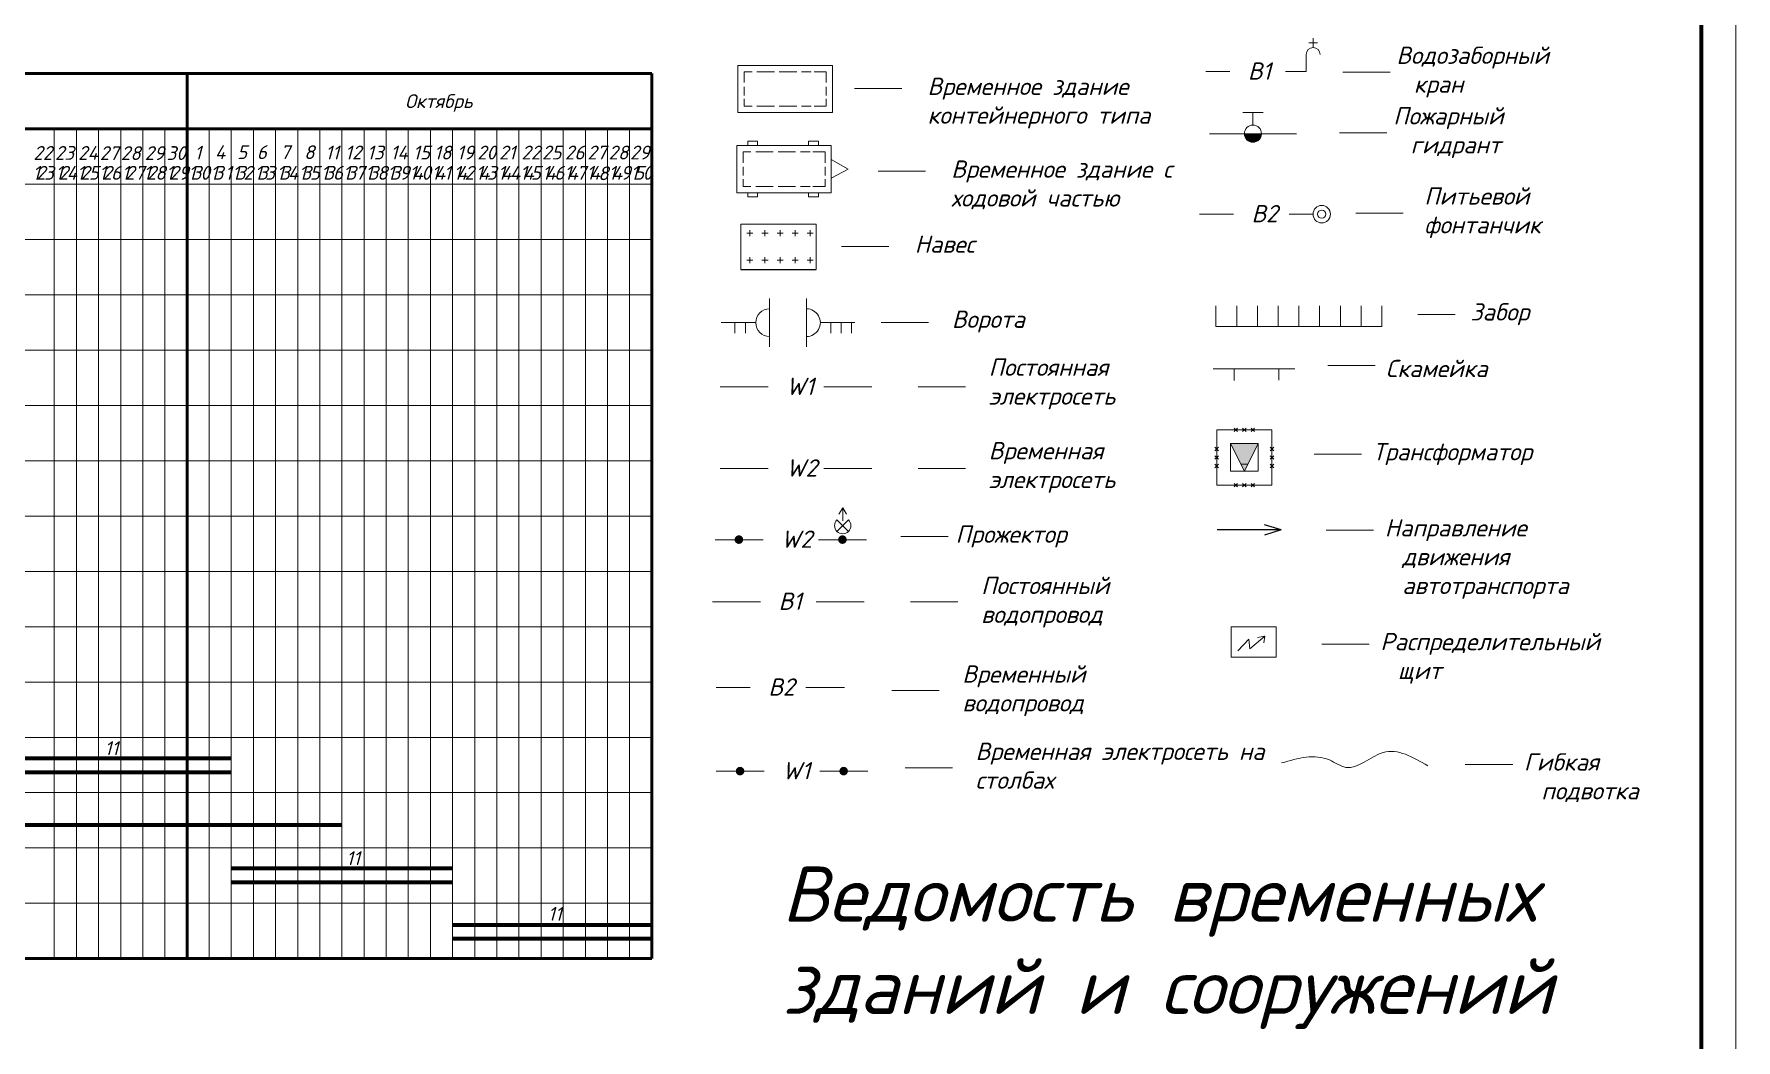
# Model space of a CAD drawing. Header units: millimetres. Extents: x 27137 to 30937, y -4667 to -569.
# Drawn here: x 28844 to 29090.2, y -3200.2 to -3054.7 of the extents above; entities that cross this region are included whole.
import ezdxf

# ---------------------------------------------------------------- set-up
doc = ezdxf.new("R2010")
doc.units = ezdxf.units.MM
doc.header["$LTSCALE"] = 0.4
doc.linetypes.add('ACAD_ISO02W100', pattern=[15, 12, -3])
doc.layers.add('Слой1', color=3, linetype='Continuous')
doc.styles.add('Isocpeur', font='isocpeui.ttf', dxfattribs={"height": 2.5})
doc.styles.get("Standard").update_dxf_attribs({"font": 'isocpeui.ttf', "height": 2.5})

msp = doc.modelspace()

# ---------------------------------------------------------------- hatches: boundary and pattern name
at = {"lineweight": 15}
msp.add_hatch(color=256, dxfattribs=at).paths.add_polyline_path([(29019.086, -3069.1075), (29020.3232, -3069.1075), (29021.5603, -3069.1075, -1)])
h = msp.add_hatch(dxfattribs=at)
h.set_pattern_fill('ANGLE', color=256)
h.set_pattern_definition([(0, (25279.969, -4597.738), (0, 6.985), [5.08, -1.905]), (90, (25279.969, -4597.738), (-6.985, 4e-16), [5.08, -1.905])])
h.paths.add_polyline_path([(29019.0811, -3113.928), (29017.0811, -3113.928), (29019.0811, -3117.928), (29019.0811, -3115.928)])
h.paths.add_polyline_path([(29021.0811, -3113.928), (29019.0811, -3113.928), (29019.0811, -3115.928), (29019.0811, -3117.928)])
h = msp.add_hatch(color=256, dxfattribs=at)
h.dxf.hatch_style = 1
h.paths.add_polyline_path([(29019.0811, -3113.928), (29017.0811, -3113.928), (29019.0811, -3117.928), (29019.0811, -3115.928)])
h.paths.add_polyline_path([(29021.0811, -3113.928), (29019.0811, -3113.928), (29019.0811, -3115.928), (29019.0811, -3117.928)])
h = msp.add_hatch(color=256, dxfattribs=at)
h.dxf.hatch_style = 1
h.paths.add_polyline_path([(28945.3505, -3127.8059), (28945.9755, -3127.8059), (28946.6005, -3127.8059, -1)])
h.paths.add_polyline_path([(28945.9755, -3127.1809, -0.41421356), (28946.6005, -3127.8059), (28945.9755, -3127.8059)])
h = msp.add_hatch(color=256, dxfattribs=at)
h.dxf.hatch_style = 1
h.paths.add_polyline_path([(28945.9755, -3127.1809), (28945.9755, -3127.8059), (28945.3505, -3127.8059, -0.41421356)])
h = msp.add_hatch(color=256, dxfattribs=at)
h.dxf.hatch_style = 1
h.paths.add_polyline_path([(28960.3299, -3127.8059), (28960.9549, -3127.8059), (28961.5799, -3127.8059, -1)])
h.paths.add_polyline_path([(28960.9549, -3127.1809, -0.41421356), (28961.5799, -3127.8059), (28960.9549, -3127.8059)])
h = msp.add_hatch(color=256, dxfattribs=at)
h.dxf.hatch_style = 1
h.paths.add_polyline_path([(28960.9549, -3127.1809), (28960.9549, -3127.8059), (28960.3299, -3127.8059, -0.41421356)])
h = msp.add_hatch(color=256, dxfattribs=at)
h.dxf.hatch_style = 1
h.paths.add_polyline_path([(28945.524, -3161.2852), (28946.149, -3161.2852), (28946.774, -3161.2852, -1)])
h.paths.add_polyline_path([(28946.149, -3160.6602, -0.41421356), (28946.774, -3161.2852), (28946.149, -3161.2852)])
h = msp.add_hatch(color=256, dxfattribs=at)
h.dxf.hatch_style = 1
h.paths.add_polyline_path([(28946.149, -3160.6602), (28946.149, -3161.2852), (28945.524, -3161.2852, -0.41421356)])
h = msp.add_hatch(color=256, dxfattribs=at)
h.dxf.hatch_style = 1
h.paths.add_polyline_path([(28960.5033, -3161.2852), (28961.1283, -3161.2852), (28961.7533, -3161.2852, -1)])
h.paths.add_polyline_path([(28961.1283, -3160.6602, -0.41421356), (28961.7533, -3161.2852), (28961.1283, -3161.2852)])
h = msp.add_hatch(color=256, dxfattribs=at)
h.dxf.hatch_style = 1
h.paths.add_polyline_path([(28961.1283, -3160.6602), (28961.1283, -3161.2852), (28960.5033, -3161.2852, -0.41421356)])

# ---------------------------------------------------------------- linework, layer by layer
at = {"lineweight": 15, "ltscale": 0.01}
for p, q in [((29029.031, -3055.9645), (29028.4025, -3055.9645)), ((29028.4025, -3055.9645), (29029.031, -3055.9645)), ((29029.031, -3056.6422), (29029.031, -3055.2868)), ((29029.031, -3055.2868), (29029.031, -3055.9645)), ((29029.031, -3055.9645), (29029.6507, -3055.9645)), ((29028.0249, -3060.1282), (29028.0249, -3057.6483)), ((28946.7585, -3060.1376), (28947.8981, -3060.1376)), ((28946.7585, -3060.1376), (28946.7585, -3061.7233)), ((28948.5783, -3060.1376), (28949.9892, -3060.1376)), ((28949.9892, -3060.1376), (28951.1288, -3060.1376)), ((28951.809, -3060.1376), (28953.2199, -3060.1376)), ((28953.2199, -3060.1376), (28954.3595, -3060.1376)), ((28955.0397, -3060.1376), (28956.4506, -3060.1376)), ((28958.6052, -3060.1376), (28958.6052, -3061.7233)), ((28946.7585, -3063.5602), (28946.7585, -3062.3272)), ((28946.7585, -3065.1496), (28946.7585, -3064.0886)), ((28958.6052, -3063.5602), (28958.6052, -3062.3272)), ((28958.6052, -3065.1496), (28958.6052, -3064.0886)), ((28946.7585, -3065.1496), (28947.8981, -3065.1496)), ((28948.5783, -3065.1496), (28949.9892, -3065.1496)), ((28949.9892, -3065.1496), (28951.1288, -3065.1496)), ((28951.809, -3065.1496), (28953.2199, -3065.1496)), ((28953.2199, -3065.1496), (28954.3595, -3065.1496)), ((28955.0397, -3065.1496), (28956.4506, -3065.1496)), ((28946.5852, -3071.7149), (28947.7248, -3071.7149)), ((28946.5852, -3071.7149), (28946.5852, -3073.3006)), ((28947.248, -3070.8036), (28947.248, -3070.181)), ((28947.248, -3070.181), (28948.6748, -3070.181)), ((28948.4051, -3071.7149), (28949.8159, -3071.7149)), ((28948.6748, -3070.181), (28948.6748, -3070.8036)), ((28949.8159, -3071.7149), (28950.9555, -3071.7149)), ((28951.6358, -3071.7149), (28953.0466, -3071.7149)), ((28953.0466, -3071.7149), (28954.1862, -3071.7149)), ((28954.8665, -3071.7149), (28956.2773, -3071.7149)), ((28956.0536, -3070.8036), (28956.0536, -3070.181)), ((28956.0536, -3070.181), (28957.4804, -3070.181)), ((28957.4804, -3070.181), (28957.4804, -3070.8036)), ((28958.432, -3071.7149), (28958.432, -3073.3006)), ((28959.3433, -3071.7149), (28959.3433, -3076.7269)), ((28946.5852, -3075.1375), (28946.5852, -3073.9045)), ((28958.432, -3075.1375), (28958.432, -3073.9045)), ((28961.7889, -3074.2209), (28959.3433, -3072.8437)), ((28959.3433, -3072.8437), (28961.7889, -3074.2209)), ((28959.3433, -3076.7269), (28959.3433, -3074.2209)), ((28961.7889, -3074.2209), (28959.3433, -3075.5212)), ((28946.5852, -3076.7269), (28946.5852, -3075.6659)), ((28946.5852, -3076.7269), (28947.7248, -3076.7269)), ((28948.4051, -3076.7269), (28949.8159, -3076.7269)), ((28949.8159, -3076.7269), (28950.9555, -3076.7269)), ((28951.6358, -3076.7269), (28953.0466, -3076.7269)), ((28953.0466, -3076.7269), (28954.1862, -3076.7269)), ((28954.8665, -3076.7269), (28956.2773, -3076.7269)), ((28958.432, -3076.7269), (28958.432, -3075.6659)), ((28947.248, -3077.6382), (28947.248, -3078.2608)), ((28947.248, -3078.2608), (28948.6748, -3078.2608)), ((28948.6748, -3078.2608), (28948.6748, -3077.6382)), ((28956.0536, -3077.6382), (28956.0536, -3078.2608)), ((28956.0536, -3078.2608), (28957.4804, -3078.2608)), ((28957.4804, -3078.2608), (28957.4804, -3077.6382)), ((29023.7027, -3140.4028), (29017.1734, -3140.4028)), ((29017.1734, -3140.4028), (29023.7027, -3140.4028)), ((29017.1734, -3140.4028), (29017.1734, -3144.7883)), ((29023.7027, -3142.5956), (29023.7027, -3140.4028)), ((29023.7027, -3140.4028), (29023.7027, -3142.5956)), ((29018.1251, -3143.888), (29019.7113, -3142.2133)), ((29019.7113, -3142.2133), (29019.8925, -3143.6164)), ((29019.8925, -3143.6164), (29022.0225, -3141.7607)), ((29022.0225, -3141.7607), (29020.9801, -3141.9417)), ((29020.9801, -3141.9417), (29022.0225, -3141.7607)), ((29022.0225, -3141.7607), (29021.8865, -3142.7564)), ((29023.7027, -3142.5956), (29023.7027, -3141.2175)), ((29023.7027, -3142.5956), (29023.7027, -3144.7883)), ((29023.7027, -3144.7883), (29023.7027, -3142.5956)), ((29023.7027, -3142.5956), (29023.7027, -3143.9736)), ((29023.7027, -3144.7883), (29017.1734, -3144.7883)), ((29017.1734, -3144.7883), (29023.7027, -3144.7883))]:
    msp.add_line(p, q, dxfattribs=at)
at = {"lineweight": 15}
for p, q in [((28959.5165, -3059.2263), (28945.8472, -3059.2263)), ((28945.8472, -3059.2263), (28945.8472, -3066.0609)), ((28959.5165, -3066.0609), (28959.5165, -3059.2263)), ((29013.5169, -3060.1282), (29016.9883, -3060.1282)), ((29025.0249, -3060.1282), (29028.0249, -3060.1282)), ((29027.9445, -3060.1282), (29027.9445, -3060.1282)), ((29028.0249, -3060.1282), (29028.0249, -3060.1282)), ((29033.3154, -3060.2325), (29040.1669, -3060.2325)), ((28962.6809, -3062.5742), (28969.5324, -3062.5742)), ((28945.8472, -3066.0609), (28959.5165, -3066.0609)), ((28959.5165, -3066.0609), (28957.4978, -3066.0609)), ((29020.3288, -3066.0386), (29018.871, -3066.0386)), ((29020.3288, -3067.8697), (29020.3288, -3066.0386)), ((29021.7865, -3066.0386), (29020.3288, -3066.0386)), ((28846.9691, -3068.4002), (28846.9691, -3140.4002)), ((28846.9691, -3140.4002), (28846.9691, -3068.4002)), ((28850.1691, -3068.4002), (28850.1691, -3140.4002)), ((28853.3691, -3068.4002), (28853.3691, -3140.4002)), ((28853.3691, -3140.4002), (28853.3691, -3068.4002)), ((28853.3691, -3140.4002), (28853.3691, -3068.4002)), ((28856.5691, -3068.4002), (28856.5691, -3140.4002)), ((28856.5691, -3140.4002), (28856.5691, -3068.4002)), ((28859.7691, -3068.4002), (28859.7691, -3140.4002)), ((28859.7691, -3068.4002), (28859.7691, -3140.4002)), ((28862.9691, -3140.4002), (28862.9691, -3068.4002)), ((28869.3691, -3068.4002), (28869.3691, -3140.4002)), ((28869.3691, -3068.4002), (28869.3691, -3140.4002)), ((28872.5691, -3140.4002), (28872.5691, -3068.4002)), ((28875.7691, -3068.4002), (28875.7691, -3140.4002)), ((28878.9691, -3068.4002), (28878.9691, -3140.4002)), ((28878.9691, -3140.4002), (28878.9691, -3068.4002)), ((28882.1691, -3068.4002), (28882.1691, -3108.4002)), ((28882.1691, -3108.4002), (28882.1691, -3068.4002)), ((28885.3691, -3108.4002), (28885.3691, -3068.4002)), ((28885.3691, -3068.4002), (28885.3691, -3108.4002)), ((28888.5691, -3068.4002), (28888.5691, -3108.4002)), ((28891.7691, -3188.4002), (28891.7691, -3068.4002)), ((28891.7691, -3068.4002), (28891.7691, -3188.4002)), ((28891.7691, -3068.4002), (28891.7691, -3188.4002)), ((28891.7691, -3188.4002), (28891.7691, -3068.4002)), ((28894.9691, -3188.4002), (28894.9691, -3068.4002)), ((28894.9691, -3068.4002), (28894.9691, -3188.4002)), ((28898.1691, -3068.4002), (28898.1691, -3188.4002)), ((28901.3691, -3188.4002), (28901.3691, -3068.4002)), ((28901.3691, -3068.4002), (28901.3691, -3188.4002)), ((28901.3691, -3188.4002), (28901.3691, -3068.4002)), ((28904.5691, -3068.4002), (28904.5691, -3188.4002)), ((28904.5691, -3188.4002), (28904.5691, -3068.4002)), ((28907.7691, -3068.4002), (28907.7691, -3188.4002)), ((28907.7691, -3068.4002), (28907.7691, -3188.4002)), ((28910.9691, -3188.4002), (28910.9691, -3068.4002)), ((28914.1691, -3068.4002), (28914.1691, -3188.4002)), ((28917.3691, -3068.4002), (28917.3691, -3188.4002)), ((28917.3691, -3068.4002), (28917.3691, -3188.4002)), ((28920.5691, -3188.4002), (28920.5691, -3068.4002)), ((28923.7691, -3068.4002), (28923.7691, -3188.4002)), ((28926.9691, -3068.4002), (28926.9691, -3188.4002)), ((28926.9691, -3068.4002), (28926.9691, -3188.4002)), ((28930.1691, -3188.4002), (28930.1691, -3068.4002)), ((28933.3691, -3188.4002), (28933.3691, -3068.4002)), ((29014.0438, -3069.1075), (29026.6025, -3069.1075)), ((29032.8537, -3068.993), (29039.7052, -3068.993)), ((28959.3433, -3070.8036), (28945.674, -3070.8036)), ((28945.674, -3070.8036), (28945.674, -3077.6382)), ((28959.3433, -3077.6382), (28959.3433, -3070.8036)), ((28933.3691, -3076.4002), (28453.3691, -3076.4002)), ((28966.1153, -3074.5481), (28972.9668, -3074.5481)), ((28945.674, -3077.6382), (28959.3433, -3077.6382)), ((28959.3433, -3077.6382), (28957.3245, -3077.6382)), ((29012.5732, -3080.7479), (29017.5062, -3080.7479)), ((29025.5428, -3080.7479), (29029.0142, -3080.7479)), ((29035.1897, -3080.5968), (29042.0412, -3080.5968)), ((28946.2641, -3088.7313), (28946.2641, -3082.1897)), ((28946.2641, -3082.1897), (28957.1668, -3082.1897)), ((28946.2641, -3082.1897), (28949.5826, -3082.1897)), ((28947.5725, -3083.498), (28947.1364, -3083.498)), ((28947.5725, -3083.498), (28947.3706, -3083.498)), ((28947.5725, -3083.498), (28947.5725, -3083.0619)), ((28947.5725, -3083.498), (28947.5725, -3083.498)), ((28947.5725, -3083.498), (28947.5725, -3083.9341)), ((28947.5725, -3083.9341), (28947.5725, -3083.498)), ((28947.5725, -3083.498), (28948.0086, -3083.498)), ((28949.753, -3083.498), (28949.3169, -3083.498)), ((28949.753, -3083.498), (28949.753, -3083.0619)), ((28949.753, -3083.498), (28949.753, -3083.3627)), ((28949.753, -3083.498), (28949.753, -3083.498)), ((28949.753, -3083.498), (28949.753, -3083.9341)), ((28949.753, -3083.9341), (28949.753, -3083.498)), ((28949.753, -3083.498), (28950.1891, -3083.498)), ((28951.9335, -3083.498), (28951.4974, -3083.498)), ((28951.9335, -3083.498), (28951.7317, -3083.498)), ((28951.9335, -3083.498), (28951.9335, -3083.0619)), ((28951.9335, -3083.498), (28951.9335, -3083.9341)), ((28951.9335, -3083.9341), (28951.9335, -3083.498)), ((28951.9335, -3083.498), (28952.3696, -3083.498)), ((28954.1141, -3083.498), (28953.678, -3083.498)), ((28953.7089, -3083.498), (28954.145, -3083.498)), ((28953.7089, -3083.498), (28954.145, -3083.498)), ((28953.7089, -3083.498), (28954.145, -3083.498)), ((28954.1141, -3083.498), (28954.1141, -3083.0619)), ((28954.1141, -3083.498), (28954.1141, -3083.3627)), ((28954.1141, -3083.498), (28954.1141, -3083.9341)), ((28954.1141, -3083.9341), (28954.1141, -3083.498)), ((28954.1141, -3083.498), (28954.5502, -3083.498)), ((28956.2946, -3083.498), (28955.8585, -3083.498)), ((28956.2946, -3083.498), (28956.0927, -3083.498)), ((28956.2946, -3083.498), (28956.2946, -3083.0619)), ((28956.2946, -3083.498), (28956.2946, -3083.9341)), ((28956.2946, -3083.9341), (28956.2946, -3083.498)), ((28956.2946, -3083.498), (28956.7307, -3083.498)), ((28957.1668, -3082.1897), (28957.1668, -3088.7313)), ((28453.3691, -3084.4002), (28933.3691, -3084.4002)), ((28960.8291, -3085.4038), (28967.6806, -3085.4038)), ((28947.5725, -3087.3928), (28947.1364, -3087.3928)), ((28947.5725, -3087.3928), (28947.3706, -3087.3928)), ((28947.5725, -3087.3928), (28947.5725, -3086.9567)), ((28947.5725, -3087.3928), (28947.5725, -3087.3928)), ((28947.5725, -3087.3928), (28947.5725, -3087.8289)), ((28947.5725, -3087.8289), (28947.5725, -3087.3928)), ((28947.5725, -3087.3928), (28948.0086, -3087.3928)), ((28949.753, -3087.3928), (28949.3169, -3087.3928)), ((28949.753, -3087.3928), (28949.753, -3086.9567)), ((28949.753, -3087.3928), (28949.753, -3087.2575)), ((28949.753, -3087.3928), (28949.753, -3087.3928)), ((28949.753, -3087.3928), (28949.753, -3087.8289)), ((28949.753, -3087.8289), (28949.753, -3087.3928)), ((28949.753, -3087.3928), (28950.1891, -3087.3928)), ((28951.9335, -3087.3928), (28951.4974, -3087.3928)), ((28951.9335, -3087.3928), (28951.7317, -3087.3928)), ((28951.9335, -3087.3928), (28951.9335, -3086.9567)), ((28951.9335, -3087.3928), (28951.9335, -3087.8289)), ((28951.9335, -3087.8289), (28951.9335, -3087.3928)), ((28951.9335, -3087.3928), (28952.3696, -3087.3928)), ((28954.1141, -3087.3928), (28953.678, -3087.3928)), ((28953.7089, -3087.3928), (28954.145, -3087.3928)), ((28953.7089, -3087.3928), (28954.145, -3087.3928)), ((28953.7089, -3087.3928), (28954.145, -3087.3928)), ((28954.1141, -3087.3928), (28954.1141, -3086.9567)), ((28954.1141, -3087.3928), (28954.1141, -3087.2575)), ((28954.1141, -3087.3928), (28954.1141, -3087.8289)), ((28954.1141, -3087.8289), (28954.1141, -3087.3928)), ((28954.1141, -3087.3928), (28954.5502, -3087.3928)), ((28956.2946, -3087.3928), (28955.8585, -3087.3928)), ((28956.2946, -3087.3928), (28956.0927, -3087.3928)), ((28956.2946, -3087.3928), (28956.2946, -3086.9567)), ((28956.2946, -3087.3928), (28956.2946, -3087.8289)), ((28956.2946, -3087.8289), (28956.2946, -3087.3928)), ((28956.2946, -3087.3928), (28956.7307, -3087.3928)), ((28453.3691, -3092.4002), (28933.3691, -3092.4002)), ((28950.4149, -3099.9337), (28950.4149, -3092.9337)), ((28955.7617, -3092.9337), (28955.7617, -3099.9337)), ((29014.9735, -3097.0118), (29014.9735, -3094.0118)), ((29017.9735, -3097.0118), (29017.9735, -3094.0118)), ((29020.9735, -3097.0118), (29020.9735, -3094.0118)), ((29023.9735, -3097.0118), (29023.9735, -3094.0118)), ((29026.9735, -3097.0118), (29026.9735, -3094.0118)), ((29029.9735, -3097.0118), (29029.9735, -3094.0118)), ((29032.9735, -3097.0118), (29032.9735, -3094.0118)), ((29035.9735, -3097.0118), (29035.9735, -3094.0118)), ((29038.9735, -3097.0118), (29038.9735, -3094.0118)), ((28948.4149, -3096.4337), (28943.4149, -3096.4337)), ((28945.4149, -3096.4337), (28943.9149, -3096.4337)), ((28946.9149, -3096.4337), (28945.4149, -3096.4337)), ((28945.4149, -3096.4337), (28945.4149, -3097.9337)), ((28948.4149, -3096.4337), (28946.9149, -3096.4337)), ((28948.4149, -3096.4337), (28946.9149, -3096.4337)), ((28946.9149, -3096.4337), (28946.9149, -3097.9337)), ((28957.7617, -3096.4336), (28962.7617, -3096.4336)), ((28957.7617, -3096.4336), (28959.2617, -3096.4336)), ((28959.2617, -3096.4336), (28959.2617, -3097.9336)), ((28959.2617, -3096.4336), (28960.7617, -3096.4336)), ((28960.7617, -3096.4336), (28960.7617, -3097.9336)), ((28960.7617, -3096.4336), (28962.2617, -3096.4336)), ((28962.2617, -3096.4336), (28962.2617, -3097.9336)), ((28966.5389, -3096.4337), (28973.3905, -3096.4337)), ((29044.1671, -3095.2412), (29049.5925, -3095.2412)), ((28959.2617, -3097.9336), (28959.2617, -3097.9336)), ((29014.9735, -3097.0118), (29038.9735, -3097.0118)), ((28273.3691, -3100.4002), (28933.3691, -3100.4002)), ((29026.4047, -3103.1343), (29014.5734, -3103.1343)), ((29017.6182, -3103.1778), (29017.6182, -3104.7864)), ((29024.0558, -3103.1778), (29024.0558, -3104.7693)), ((29031.1712, -3102.6319), (29038.0228, -3102.6319)), ((28943.2651, -3105.7228), (28950.2078, -3105.7228)), ((28957.6532, -3104.4865), (28957.6532, -3104.4865)), ((28958.2444, -3105.7228), (28965.1872, -3105.7228)), ((28961.2444, -3105.7228), (28961.2444, -3105.7228)), ((28971.9114, -3105.7228), (28978.7629, -3105.7228)), ((28453.3691, -3108.4002), (28933.3691, -3108.4002)), ((28882.1691, -3108.4002), (28882.1691, -3132.4002)), ((28882.1691, -3132.4002), (28882.1691, -3108.4002)), ((28885.3691, -3132.4002), (28885.3691, -3108.4002)), ((28885.3691, -3108.4002), (28885.3691, -3132.4002)), ((28888.5691, -3108.4002), (28888.5691, -3132.4002)), ((29015.0811, -3111.928), (29023.0811, -3111.928)), ((29015.0811, -3119.928), (29015.0811, -3111.928)), ((29017.6032, -3111.678), (29018.1032, -3112.178)), ((29018.1032, -3111.678), (29017.6032, -3112.178)), ((29018.8311, -3111.678), (29019.3311, -3112.178)), ((29019.3311, -3111.678), (29018.8311, -3112.178)), ((29020.0611, -3111.678), (29020.5611, -3112.178)), ((29020.5611, -3111.678), (29020.0611, -3112.178)), ((29023.0811, -3111.928), (29023.0811, -3119.928)), ((29014.8311, -3114.448), (29015.3311, -3114.948)), ((29015.3311, -3114.448), (29014.8311, -3114.948)), ((29014.8311, -3114.948), (29014.8311, -3114.948)), ((29014.8311, -3115.678), (29015.3311, -3116.178)), ((29015.3311, -3115.678), (29014.8311, -3116.178)), ((29014.8311, -3116.178), (29014.8311, -3116.178)), ((29015.0811, -3115.928), (29015.0811, -3114.698)), ((29015.0811, -3115.928), (29015.0811, -3117.158)), ((29017.0811, -3117.928), (29017.0811, -3113.928)), ((29017.0811, -3113.928), (29019.0811, -3113.928)), ((29019.0811, -3117.928), (29017.0811, -3113.928)), ((29017.0811, -3113.928), (29019.0811, -3117.928)), ((29019.0811, -3113.928), (29021.0811, -3113.928)), ((29019.0811, -3117.928), (29021.0811, -3113.928)), ((29021.0811, -3113.928), (29021.0811, -3117.928)), ((29022.8311, -3114.448), (29023.3311, -3114.948)), ((29023.3311, -3114.448), (29022.8311, -3114.948)), ((29022.8311, -3114.948), (29022.8311, -3114.948)), ((29022.8311, -3115.678), (29023.3311, -3116.178)), ((29023.3311, -3115.678), (29022.8311, -3116.178)), ((29022.8311, -3116.178), (29022.8311, -3116.178)), ((29029.1678, -3115.4526), (29036.0193, -3115.4526)), ((28453.3691, -3116.4002), (28933.3691, -3116.4002)), ((28943.2651, -3117.5226), (28950.2078, -3117.5226)), ((28957.6532, -3116.2863), (28957.6532, -3116.2863)), ((28958.2444, -3117.5226), (28965.1872, -3117.5226)), ((28961.2444, -3117.5226), (28961.2444, -3117.5226)), ((28971.9114, -3117.5226), (28978.7629, -3117.5226)), ((29014.8311, -3116.908), (29015.3311, -3117.408)), ((29015.3311, -3116.908), (29014.8311, -3117.408)), ((29014.8311, -3117.408), (29014.8311, -3117.408)), ((29015.0811, -3117.158), (29015.0811, -3117.158)), ((29019.0811, -3117.928), (29017.0811, -3117.928)), ((29021.0811, -3117.928), (29019.0811, -3117.928)), ((29022.8311, -3116.908), (29023.3311, -3117.408)), ((29023.3311, -3116.908), (29022.8311, -3117.408)), ((29022.8311, -3117.408), (29022.8311, -3117.408)), ((29023.0811, -3119.928), (29015.0811, -3119.928)), ((29017.6032, -3119.678), (29018.1032, -3120.178)), ((29018.1032, -3119.678), (29017.6032, -3120.178)), ((29018.8311, -3119.678), (29019.3311, -3120.178)), ((29019.3311, -3119.678), (29018.8311, -3120.178)), ((29019.0811, -3119.928), (29020.3111, -3119.928)), ((29020.0611, -3119.678), (29020.5611, -3120.178)), ((29020.5611, -3119.678), (29020.0611, -3120.178)), ((28453.3691, -3124.4002), (28933.3691, -3124.4002)), ((28942.5292, -3127.8215), (28949.472, -3127.8215)), ((28957.5086, -3127.8215), (28964.4513, -3127.8215)), ((28969.3875, -3127.3704), (28976.239, -3127.3704)), ((29030.9208, -3126.4581), (29037.7723, -3126.4581)), ((28453.3691, -3132.4002), (28933.3691, -3132.4002)), ((28882.1691, -3132.4002), (28882.1691, -3188.4002)), ((28882.1691, -3188.4002), (28882.1691, -3132.4002)), ((28885.3691, -3132.4002), (28885.3691, -3188.4002)), ((28885.3691, -3188.4002), (28885.3691, -3132.4002)), ((28885.3691, -3132.4002), (28885.3691, -3188.4002)), ((28885.3691, -3188.4002), (28885.3691, -3132.4002)), ((28888.5691, -3132.4002), (28888.5691, -3188.4002)), ((28888.5691, -3188.4002), (28888.5691, -3132.4002)), ((28942.1675, -3136.7935), (28949.1103, -3136.7935)), ((28957.1469, -3136.7935), (28964.0897, -3136.7935)), ((28960.0665, -3136.7935), (28960.0665, -3136.7935)), ((28960.1469, -3136.7935), (28960.1469, -3136.7935)), ((28970.8139, -3136.7935), (28977.6654, -3136.7935)), ((28453.3691, -3140.4002), (28933.3691, -3140.4002)), ((28453.3691, -3140.4002), (28933.3691, -3140.4002)), ((28846.9691, -3188.4002), (28846.9691, -3140.4002)), ((28846.9691, -3140.4002), (28846.9691, -3188.4002)), ((28850.1691, -3140.4002), (28850.1691, -3188.4002)), ((28853.3691, -3188.4002), (28853.3691, -3140.4002)), ((28853.3691, -3188.4002), (28853.3691, -3140.4002)), ((28853.3691, -3140.4002), (28853.3691, -3188.4002)), ((28856.5691, -3140.4002), (28856.5691, -3188.4002)), ((28856.5691, -3188.4002), (28856.5691, -3140.4002)), ((28859.7691, -3140.4002), (28859.7691, -3188.4002)), ((28859.7691, -3140.4002), (28859.7691, -3188.4002)), ((28862.9691, -3188.4002), (28862.9691, -3140.4002)), ((28869.3691, -3140.4002), (28869.3691, -3188.4002)), ((28869.3691, -3140.4002), (28869.3691, -3188.4002)), ((28872.5691, -3188.4002), (28872.5691, -3140.4002)), ((28875.7691, -3140.4002), (28875.7691, -3188.4002)), ((28878.9691, -3188.4002), (28878.9691, -3140.4002)), ((28878.9691, -3140.4002), (28878.9691, -3188.4002)), ((29030.2802, -3142.9119), (29037.1317, -3142.9119)), ((28453.3691, -3148.4002), (28933.3691, -3148.4002)), ((28942.6952, -3149.2026), (28947.6282, -3149.2026)), ((28955.6648, -3149.2026), (28961.2452, -3149.2026)), ((28957.3448, -3149.2026), (28957.3448, -3149.2026)), ((28957.4252, -3149.2026), (28957.4252, -3149.2026)), ((28968.0922, -3149.6142), (28974.9437, -3149.6142)), ((28453.3691, -3156.4002), (28933.3691, -3156.4002)), ((29051.0375, -3160.3163), (29057.889, -3160.3163)), ((28942.7026, -3161.3009), (28949.6454, -3161.3009)), ((28957.682, -3161.3009), (28964.6248, -3161.3009)), ((28970.0102, -3160.789), (28976.8618, -3160.789)), ((28453.3691, -3164.4002), (28933.3691, -3164.4002)), ((28453.3691, -3172.4002), (28933.3691, -3172.4002)), ((28453.3691, -3180.4002), (28933.3691, -3180.4002))]:
    msp.add_line(p, q, dxfattribs=at)
at = {"linetype": 'ACAD_ISO02W100', "lineweight": 15}
for p, q in [((28959.5165, -3059.2263), (28958.6052, -3059.2263)), ((28958.6052, -3060.1376), (28956.8574, -3060.1376)), ((28958.6052, -3065.1496), (28956.8574, -3065.1496)), ((28958.432, -3071.7149), (28956.6841, -3071.7149)), ((28959.3433, -3070.8036), (28958.432, -3070.8036)), ((28958.432, -3076.7269), (28956.6841, -3076.7269))]:
    msp.add_line(p, q, dxfattribs=at)
at = {"lineweight": 53, "ltscale": 0.5}
for p, q in [((28453.3691, -3060.4002), (28933.3691, -3060.4002)), ((28866.1691, -3060.4002), (28866.1691, -3140.4002)), ((28933.3691, -3060.4002), (28933.3691, -3188.4002)), ((28453.3691, -3068.4002), (28933.3691, -3068.4002)), ((28866.1691, -3140.4002), (28866.1691, -3188.4002)), ((28453.3691, -3188.4002), (28933.3691, -3188.4002))]:
    msp.add_line(p, q, dxfattribs=at)
at = {"color": 0, "lineweight": 15}
for p, q in [((28850.1691, -3140.4002), (28850.1691, -3068.4002)), ((28862.9691, -3068.4002), (28862.9691, -3140.4002)), ((28872.5691, -3068.4002), (28872.5691, -3140.4002)), ((28898.1691, -3188.4002), (28898.1691, -3068.4002)), ((28910.9691, -3068.4002), (28910.9691, -3188.4002)), ((28920.5691, -3068.4002), (28920.5691, -3188.4002)), ((28930.1691, -3068.4002), (28930.1691, -3188.4002)), ((28850.1691, -3188.4002), (28850.1691, -3140.4002)), ((28862.9691, -3140.4002), (28862.9691, -3188.4002)), ((28872.5691, -3140.4002), (28872.5691, -3188.4002))]:
    msp.add_line(p, q, dxfattribs=at)
at = {"ltscale": 0.5}
for p, q in [((28946.2641, -3088.7313), (28957.1668, -3088.7313)), ((29024.425, -3126.3733), (29021.9973, -3125.6626)), ((29024.425, -3126.3733), (29015.131, -3126.3733)), ((29024.425, -3126.3733), (29021.9973, -3127.1871))]:
    msp.add_line(p, q, dxfattribs=at)
at = {"lineweight": 70}
for p, q in [((28837.3691, -3159.4157), (28872.5691, -3159.4157)), ((28837.3691, -3161.4157), (28872.5691, -3161.4157)), ((28766.9691, -3169.0422), (28888.5691, -3169.0422)), ((28872.5691, -3175.3235), (28904.5691, -3175.3235)), ((28872.5691, -3177.3235), (28904.5691, -3177.3235)), ((28904.5691, -3183.5005), (28933.3691, -3183.5005)), ((28904.5691, -3185.5005), (28933.3691, -3185.5005))]:
    msp.add_line(p, q, dxfattribs=at)
at = {"color": 7, "lineweight": 15}
msp.add_lwpolyline([(28249.1837, -3365.1633), (29090.1837, -3365.1633), (29090.1837, -2771.1633), (28249.1837, -2771.1633)], close=True, dxfattribs=at)
at = {"lineweight": 15, "const_width": 0.6}
msp.add_lwpolyline([(28269.1837, -3360.1633), (29085.1837, -3360.1633), (29085.1837, -2776.1633), (28269.1837, -2776.1633)], close=True, dxfattribs=at)
msp.add_lwpolyline([(28269.1837, -2776.1633), (29085.1837, -2776.1633), (29085.1837, -3360.1633), (28269.1837, -3360.1633)], dxfattribs=at)
at = {"lineweight": 15}
msp.add_circle((29020.3232, -3069.1075), 1.2372, dxfattribs=at)
at = {"lineweight": 15, "ltscale": 0.01}
for radius in [1.2628, 0.5921]:
    msp.add_circle((29030.277, -3080.7479), radius, dxfattribs=at)
msp.add_arc((29029.031, -3057.6483), 1.0061, 0, 180, dxfattribs=at)
at = {"lineweight": 15}
for centre, start, end in [((28950.4149, -3096.4337), 90.001718, 270.001718), ((28955.7617, -3096.4337), 270.001718, 90.001718)]:
    msp.add_arc(centre, 2, start, end, dxfattribs=at)
msp.add_spline([(29024.4698, -3160.1034), (29031.3784, -3159.6721), (29033.7533, -3160.7503), (29039.1506, -3158.594), (29045.6275, -3160.5346)], degree=3, dxfattribs=at)
at = {"layer": 'Слой1', "color": 0, "lineweight": 15}
for p, q in [((28960.9909, -3123.1881), (28960.4401, -3124.1367)), ((28960.9909, -3123.1881), (28960.9909, -3125.1033)), ((28960.9909, -3123.1881), (28961.5418, -3124.1367)), ((28960.157, -3126.6215), (28961.8248, -3124.9537)), ((28960.157, -3124.9537), (28961.8248, -3126.6215))]:
    msp.add_line(p, q, dxfattribs=at)
msp.add_arc((28960.9909, -3125.7876), 1.1793, 135, 45, dxfattribs=at)

# ---------------------------------------------------------------- texts
at = {"lineweight": 15, "char_height": 2.5, "attachment_point": 1, "style": 'Isocpeur'}
for s, width, gutter_width, insert in [('\\pi-2.5235;{\\fISOCPEUR|b0|i1|c204|p34;Водозаборный кран}', 20.043497, 15, (29043.5992, -3056.5188)), ('В1', 5.834048, 12.5, (29019.5988, -3058.7971)), ('Временное здание контейнерного типа', 39.075271, 15, (28973.2602, -3061.0054)), ('\\pi-2.5235;{\\fISOCPEUR|b0|i1|c204|p34;Пожарный гидрант}', 23.944939, 15, (29043.1376, -3065.2793)), ('Временное здание с ходовой частью', 33.991613, 15, (28976.6946, -3072.9792)), ('Питьевой\\Pфонтанчик', 18.473661, 12.5, (29045.1027, -3076.8661)), ('В2', 5.834048, 12.5, (29020.1166, -3079.4169)), ('Навес', 33.991613, 15, (28971.4084, -3083.8349)), ('\\pi-2.5235;Забор', 20.043497, 15, (29054.3122, -3093.6229)), ('Ворота', 24.88639, 12.5, (28976.7894, -3094.6892)), ('Постоянная\\Pэлектросеть ', 44.122123, 12.5, (28982.1115, -3101.6239)), ('\\pi-2.5235;Скамейка', 20.043497, 15, (29042.0614, -3101.8138)), ('W1', 5.834048, 12.5, (28952.8183, -3104.3917)), ('Временная\\Pэлектросеть ', 44.122123, 12.5, (28982.1115, -3113.6921)), ('W2', 5.834048, 12.5, (28952.8183, -3116.1916)), ('\\pi-2.5235;Трансформатор', 20.043497, 15, (29040.1662, -3113.8454)), ('\\pi-2.5235;Прожектор', 20.043497, 15, (28979.8433, -3125.7632)), ('\\pi-2.5235;{\\fISOCPEUR|b0|i1|c204|p34;Направление движения автотранспорта}', 20.043497, 15, (29041.9192, -3124.8509)), ('W2', 5.834048, 12.5, (28952.0824, -3126.4905)), ('Постоянный \\Pводопровод', 44.122123, 12.5, (28981.014, -3133.1891)), ('В1', 5.834048, 12.5, (28951.7208, -3135.4624)), ('\\pi-2.5235;{\\fISOCPEUR|b0|i1|c204|p34;Распределительный щит}', 20.043497, 15, (29041.2786, -3141.3046)), ('В2', 5.834048, 12.5, (28950.2386, -3147.8715)), ('Временный \\Pводопровод', 44.122123, 12.5, (28978.2923, -3145.9922)), ('Временная электросеть на столбах', 44.122123, 12.5, (28980.2104, -3157.1669)), ('W1', 5.834048, 12.5, (28952.2559, -3159.9698)), ('\\pi-2.5235;{\\fISOCPEUR|b0|i1|c204|p34;Гибкая подвотка}', 20.043497, 15, (29062.0359, -3158.709))]:
    msp.add_mtext_dynamic_manual_height_columns(s, width=width, gutter_width=gutter_width, heights=[0], dxfattribs=dict(at, insert=insert))
at = {"lineweight": 15, "attachment_point": 1}
for s, width, insert, char_height in [('{\\fISOCPEUR|b0|i1|c204|p34;Октябрь}', 64.209377, (28897.6983, -3063.3987), 2), ('22', 8.923798, (28843.9402, -3070.8913), 2), ('23', 8.923798, (28847.0618, -3070.8913), 2), ('24', 8.923798, (28850.4066, -3070.8913), 2), ('27', 8.923798, (28853.528, -3070.9168), 2), ('28', 8.923798, (28856.5928, -3070.9168), 2), ('29', 8.923798, (28860.0319, -3070.9168), 2), ('30', 8.923798, (28863.207, -3070.9168), 2), ('1', 8.923798, (28867.2365, -3070.855), 2), ('4', 8.923798, (28870.1992, -3070.7839), 2), ('5', 8.923798, (28873.3979, -3070.7839), 2), ('6', 8.923798, (28876.257, -3070.7839), 2), ('7', 8.923798, (28879.6564, -3070.7839), 2), ('8', 8.923798, (28883.0994, -3070.7839), 2), ('11', 8.923798, (28886.1566, -3070.8288), 2), ('12', 8.923798, (28889.0119, -3070.8288), 2), ('13', 8.923798, (28892.1845, -3070.8288), 2), ('14', 8.923798, (28895.5878, -3070.8288), 2), ('15', 8.923798, (28898.8469, -3070.8288), 2), ('18', 8.923798, (28901.8945, -3070.8369), 2), ('19', 8.923798, (28905.1824, -3070.8369), 2), ('20', 8.923798, (28908.1242, -3070.8369), 2), ('21', 8.923798, (28911.2984, -3070.8369), 2), ('22', 8.923798, (28914.527, -3070.8369), 2), ('25', 8.923798, (28917.4953, -3070.8342), 2), ('26', 8.923798, (28920.8115, -3070.8342), 2), ('27', 8.923798, (28924.0586, -3070.8342), 2), ('28', 8.923798, (28927.1235, -3070.8342), 2), ('29', 8.923798, (28930.2215, -3070.8342), 2), ('1', 8.923798, (28843.8488, -3073.7662), 2), ('2', 8.923798, (28844.3252, -3073.7662), 2), ('3', 8.923798, (28845.4855, -3073.7662), 2), ('1', 8.923798, (28847.1381, -3073.7662), 2), ('2', 8.923798, (28847.6145, -3073.7662), 2), ('4', 8.923798, (28848.7554, -3073.7662), 2), ('1', 8.923798, (28850.2486, -3073.7662), 2), ('2', 8.923798, (28850.725, -3073.7662), 2), ('5', 8.923798, (28851.9489, -3073.7662), 2), ('1', 8.923798, (28853.4486, -3073.7662), 2), ('2', 8.923798, (28853.925, -3073.7662), 2), ('6', 8.923798, (28855.1709, -3073.7662), 2), ('1', 8.923798, (28856.7381, -3073.7662), 2), ('2', 8.923798, (28857.2145, -3073.7662), 2), ('7', 8.923798, (28858.595, -3073.7662), 2), ('1', 8.923798, (28859.8647, -3073.7662), 2), ('2', 8.923798, (28860.3412, -3073.7662), 2), ('8', 8.923798, (28861.5743, -3073.7662), 2), ('1', 8.923798, (28863.1381, -3073.7662), 2), ('2', 8.923798, (28863.6145, -3073.7662), 2), ('9', 8.923798, (28864.9529, -3073.7662), 2), ('1', 8.923798, (28866.3381, -3073.7662), 2), ('3', 8.923798, (28866.8145, -3073.7662), 2), ('0', 8.923798, (28868.1059, -3073.7662), 2), ('1', 8.923798, (28869.5381, -3073.7662), 2), ('3', 8.923798, (28870.0145, -3073.7662), 2), ('1', 8.923798, (28871.6603, -3073.7662), 2), ('1', 8.923798, (28872.6967, -3073.7662), 2), ('3', 8.923798, (28873.2145, -3073.7662), 2), ('2', 8.923798, (28874.3074, -3073.7662), 2), ('1', 8.923798, (28875.9381, -3073.7662), 2), ('3', 8.923798, (28876.4145, -3073.7662), 2), ('3', 8.923798, (28877.4763, -3073.7662), 2), ('1', 8.923798, (28879.1381, -3073.7662), 2), ('3', 8.923798, (28879.6145, -3073.7662), 2), ('4', 8.923798, (28880.7462, -3073.7662), 2), ('1', 8.923798, (28882.3328, -3073.7662), 2), ('3', 8.923798, (28882.7026, -3073.7662), 2), ('5', 8.923798, (28883.9112, -3073.7662), 2), ('1', 8.923798, (28885.5328, -3073.7662), 2), ('3', 8.923798, (28886.0092, -3073.7662), 2), ('6', 8.923798, (28887.2704, -3073.7662), 2), ('1', 8.923798, (28888.7328, -3073.7662), 2), ('3', 8.923798, (28889.2092, -3073.7662), 2), ('7', 8.923798, (28890.4704, -3073.7662), 2), ('1', 8.923798, (28891.9328, -3073.7662), 2), ('3', 8.923798, (28892.4092, -3073.7662), 2), ('8', 8.923798, (28893.6704, -3073.7662), 2), ('1', 8.923798, (28895.1328, -3073.7662), 2), ('3', 8.923798, (28895.6092, -3073.7662), 2), ('9', 8.923798, (28896.8704, -3073.7662), 2), ('1', 8.923798, (28898.3328, -3073.7662), 2), ('4', 8.923798, (28898.8092, -3073.7662), 2), ('0', 8.923798, (28900.0704, -3073.7662), 2), ('1', 8.923798, (28901.5328, -3073.7662), 2), ('4', 8.923798, (28902.0092, -3073.7662), 2), ('1', 8.923798, (28903.3205, -3073.7662), 2), ('1', 8.923798, (28904.7328, -3073.7662), 2), ('4', 8.923798, (28905.2092, -3073.7662), 2), ('2', 8.923798, (28906.2981, -3073.7662), 2), ('1', 8.923798, (28907.9328, -3073.7662), 2), ('4', 8.923798, (28908.4092, -3073.7662), 2), ('3', 8.923798, (28909.5451, -3073.7662), 2), ('1', 8.923798, (28911.1328, -3073.7662), 2), ('4', 8.923798, (28911.6092, -3073.7662), 2), ('4', 8.923798, (28912.8704, -3073.7662), 2), ('1', 8.923798, (28914.3328, -3073.7662), 2), ('4', 8.923798, (28914.8092, -3073.7662), 2), ('5', 8.923798, (28915.8823, -3073.7662), 2), ('1', 8.923798, (28917.5328, -3073.7662), 2), ('4', 8.923798, (28918.0092, -3073.7662), 2), ('6', 8.923798, (28919.2704, -3073.7662), 2), ('1', 8.923798, (28920.7328, -3073.7662), 2), ('4', 8.923798, (28921.2092, -3073.7662), 2), ('7', 8.923798, (28922.4704, -3073.7662), 2), ('1', 8.923798, (28923.9328, -3073.7662), 2), ('4', 8.923798, (28924.4092, -3073.7662), 2), ('{\\fISOCPEUR|b0|i1|c204|p34;8}', 8.923798, (28925.6275, -3073.8365), 2), ('1', 8.923798, (28927.1328, -3073.7662), 2), ('4', 8.923798, (28927.6092, -3073.7662), 2), ('{\\fISOCPEUR|b0|i1|c204|p34;9}', 8.923798, (28928.8704, -3073.7662), 2), ('1', 8.923798, (28930.3328, -3073.7662), 2), ('{\\fISOCPEUR|b0|i1|c204|p34;5}', 8.923798, (28930.8092, -3073.7662), 2), ('{\\fISOCPEUR|b0|i1|c204|p34;0}', 8.923798, (28932.0704, -3073.7662), 2), ('11', 8.923798, (28854.2364, -3156.964), 2), ('11', 8.923798, (28889.1852, -3172.8683), 2), ('{\\fISOCPEUR|b0|i1|c204|p34;Ведомость временных} \\P{\\fISOCPEUR|b0|i1|c204|p34;зданий и сооружений}', 276.30917, (28952.2111, -3175.0734), 8), ('11', 8.923798, (28918.3648, -3180.9114), 2)]:
    msp.add_mtext_dynamic_manual_height_columns(s, width=width, gutter_width=12.5, heights=[0], dxfattribs=dict(at, insert=insert, char_height=char_height))

doc.saveas('drawing.dxf')
